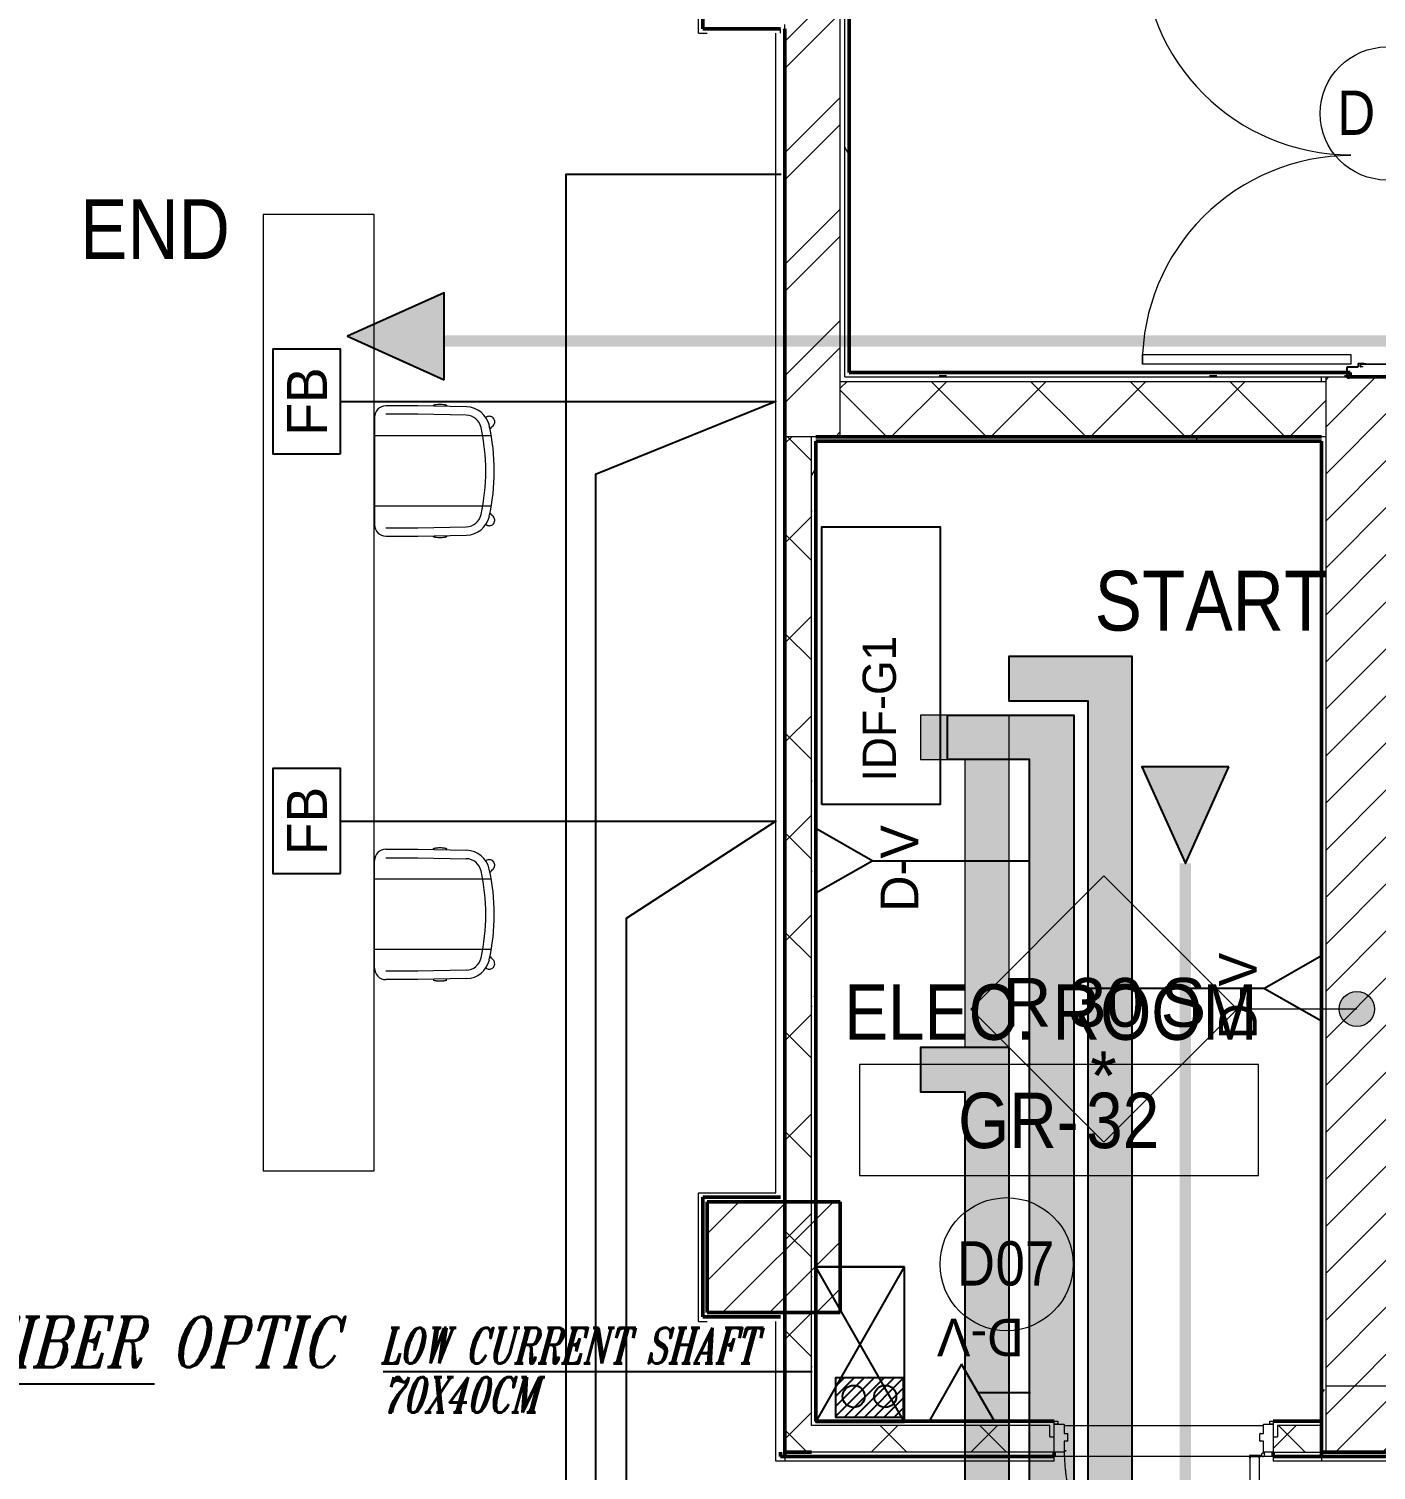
# Model space of a CAD drawing. Header units: millimetres. Extents: x -9358 to 257996, y -67499 to 9117.
# Drawn here: x 28000 to 34077, y -41919 to -35418 of the extents above; entities that cross this region are included whole.
import ezdxf
from ezdxf import colors
from ezdxf.entities.mleader import LeaderData, LeaderLine
from ezdxf.math import Vec2, Vec3

# ---------------------------------------------------------------- set-up
doc = ezdxf.new("R2010")
doc.units = ezdxf.units.MM
doc.header["$LTSCALE"] = 1000
doc.linetypes.add('Centre', pattern=[31.75, 6.35, -4.7625, 15.875, -4.7625])
for name, color, linetype, lineweight in [('123', 2, 'Continuous', 9), ('A-COL-RFC-1', 8, 'Continuous', 9), ('A-COL-RFC-2', 8, 'Continuous', 50), ('A-DETL-GENF-1', 8, 'Continuous', 9), ('A-DOOR', 8, 'Continuous', 9), ('A-DOOR-1', 8, 'Continuous', 18), ('A-DOOR-2', 8, 'Centre', 9), ('A-DOR', 8, 'Continuous', 9), ('A-FLR-PAT', 8, 'Continuous', 18), ('A-FRN', 8, 'Continuous', 9), ('A-ROM-NAM', 8, 'Continuous', 9), ('A-TYP-DOR', 8, 'Continuous', 0), ('A-TYP-WAL', 8, 'Continuous', 0), ('A-WAL-CLD', 8, 'Continuous', 9), ('A-WAL-CMU', 8, 'Continuous', 50), ('A-WAL-LOW-30', 8, 'Continuous', 18), ('A-WAL-PAT-1', 8, 'Continuous', 9)]:
    doc.layers.add(name, color=color, linetype=linetype, lineweight=lineweight)
for name, color, linetype in [('CCTV', 4, 'Continuous'), ('CCTVNET', 6, 'Continuous'), ('DATANET', 4, 'Continuous'), ('e-Cable-T', 4, 'Continuous'), ('F POINT AGN', 7, 'Continuous'), ('FIBERNETW', 5, 'Continuous'), ('G1 LC 04 R', 3, 'Continuous'), ('LC-CABLE -10', 4, 'Continuous'), ('LC-CABLE -20', 6, 'Continuous'), ('LC-CABLE-40', 5, 'Continuous'), ('LC-DA-CIR', 4, 'Continuous'), ('LC-DUCT', 6, 'Continuous'), ('Route - rack1', 7, 'Continuous')]:
    doc.layers.add(name, color=color, linetype=linetype)
doc.styles.add('Arial_5', font='arial.ttf', dxfattribs={"width": 0.85, "height": 200})
doc.styles.add('Arial_7', font='arial.ttf', dxfattribs={"width": 0.85, "height": 200})
doc.styles.add('Arial_8', font='arial.ttf', dxfattribs={"height": 220})
doc.styles.add('ELEC', font='romant.shx', dxfattribs={"width": 0.8, "oblique": 15, "height": 0.18})
pattern_1 = [(45, (0, 0), (-224.5064, 224.5064), []), (135, (0, 0), (-224.5064, -224.5064), [])]
pattern_2 = [(0, (0, 0), (812.8, 203.2), [33.528, -576.072, 33.528, -576.072, -3251.2]), (0, (0, 0), (812.8, 203.2), [-1219.2, 33.528, -1185.672, 33.528, -576.072, -1422.4]), (0, (0, 0), (812.8, 203.2), [-3048, 33.528, -372.872, 33.528, -982.472]), (120, (304.8, 101.6), (-582.37636, 602.30545), [33.528, -576.072, 33.528, -576.072, -3251.2]), (120, (304.8, 101.6), (-582.37636, 602.30545), [-1219.2, 33.528, -1185.672, 33.528, -576.072, -1422.4]), (120, (304.8, 101.6), (-582.37636, 602.30545), [-3048, 33.528, -372.872, 33.528, -982.472]), (240, (406.4, 508), (-230.42364, -805.50545), [33.528, -576.072, 33.528, -576.072, -3251.2]), (240, (406.4, 508), (-230.42364, -805.50545), [-1219.2, 33.528, -1185.672, 33.528, -576.072, -1422.4]), (240, (406.4, 508), (-230.42364, -805.50545), [-3048, 33.528, -372.872, 33.528, -982.472])]
pattern_3 = [(45, (0, 0), (-106.066, 106.066), [])]

# ---------------------------------------------------------------- blocks, each defined once
blk = doc.blocks.new('Door Tag - Door Tag-41184-01-Ground Floor Plan')
at = {"layer": 'A-TYP-DOR'}
blk.add_circle((0, 0), 3, dxfattribs=at)
blk = doc.blocks.new('M_Wall Tag - WALL TAG-12mm-1267109-01-Ground Floor Plan')
at = {"layer": 'A-TYP-WAL'}
for p, q in [((-6, 0), (0, 6)), ((0, 6), (6, 0)), ((-6, 0), (0, -6)), ((6, 0), (0, -6))]:
    blk.add_line(p, q, dxfattribs=at)
blk = doc.blocks.new('D-V BOX')
at = {"layer": 'LC-DA-CIR', "color": 3}
blk.add_lwpolyline([(-236.4, 0), (236.4, 0), (236.4, 305.3), (-236.4, 305.3)], close=True, dxfattribs=at)
blk.add_text('FB', height=180, dxfattribs=at).set_placement((-153.6, 61.4))
blk = doc.blocks.new('D-V')
at = {"color": 3}
blk.add_lwpolyline([(1.2, 256.5), (146.9, 0), (-146.9, 0), (1.2, 256.5)], dxfattribs=at)
at = {"layer": 'CCTV', "color": 2}
blk.add_attdef('D-V', (-225.1, 246.5), '', height=170, dxfattribs=at)
blk = doc.blocks.new('rest room32 - rest room-761877-01-Ground Floor Furniture Plan')
at = {"layer": 'A-FRN'}
for p, q in [((19126, 108834.3), (19126, 108334.3)), ((23439.3, 108834.3), (19126, 108834.3)), ((23439.3, 108334.3), (23439.3, 108834.3)), ((19126, 108334.3), (23439.3, 108334.3))]:
    blk.add_line(p, q, dxfattribs=at)
blk = doc.blocks.new('Scoop_Conference_Swivel_Chair_14893 - Scoop_Conference_Swivel_Chair_14893 2-761883-01-Ground Floor Furniture Plan')
at = {"layer": 'A-FRN'}
for p, q in [((-293.9, 139.9), (-293.9, -5.1)), ((-255.8, 139.9), (-255.8, -4.7)), ((243.1, 190.7), (-243.1, 190.7)), ((-158.6, -336.1), (-158.6, 190.7)), ((158.6, -336.1), (158.6, 190.7)), ((255.8, -4.7), (255.8, 139.9)), ((293.9, -5.1), (293.9, 139.9)), ((-293.9, -5.1), (-289.4, -224)), ((-255.8, -4.7), (-251.3, -223.2)), ((251.3, -223.2), (255.8, -4.7)), ((289.4, -224), (293.9, -5.1)), ((-292.5, -74.7), (-296, -74.7)), ((296, -74.7), (292.5, -74.7)), ((-296, -134.7), (-291.2, -134.7)), ((291.2, -134.7), (296, -134.7))]:
    blk.add_line(p, q, dxfattribs=at)
for centre, radius, start, end in [((-243.1, 139.9), 50.8, 90, 180), ((243.1, 139.9), 50.8, 0, 90), ((-181.4, -221.7), 108, 181.19256, 257.64827), ((-181.4, -221.7), 69.8, 181.19256, 257.64827), ((181.4, -221.7), 69.9, 282.35173, 358.80744), ((181.4, -221.7), 108, 282.35173, 358.80744), ((0, 606.8), 918, 257.64827, 282.35173), ((-221.9, -326.6), 24.9, 185.23282, 189), ((-221.9, -326.6), 24.9, 221.51523, 225), ((-221.9, -326.6), 24.9, 225, 228.48748), ((-221.9, -326.6), 24.9, 261, 264.76465), ((0, 606.8), 956.1, 257.64827, 282.35173)]:
    blk.add_arc(centre, radius, start, end, dxfattribs=at)
for points, knots in [([(-296, -134.7), (-296.5, -134.7), (-297.2, -133.8), (-298.3, -130.8), (-299, -127.8), (-299.8, -124.1), (-300.6, -118.4), (-301.3, -110), (-301.3, -99.3), (-300.6, -91), (-299.8, -85.2), (-299, -81.5), (-298.3, -78.5), (-297.2, -75.6), (-296.5, -74.7), (-296, -74.7)], [-1, -1, -1, -1, -0.888889, -0.833333, -0.777778, -0.722222, -0.666667, -0.555556, -0.444444, -0.333333, -0.277778, -0.222222, -0.166667, -0.111111, 0, 0, 0, 0]), ([(296, -74.7), (296.5, -74.7), (297.2, -75.6), (298.3, -78.5), (299, -81.5), (299.8, -85.2), (300.6, -91), (301.3, -99.3), (301.3, -110), (300.6, -118.4), (299.8, -124.1), (299, -127.8), (298.3, -130.8), (297.2, -133.8), (296.5, -134.7), (296, -134.7)], [-1, -1, -1, -1, -0.888889, -0.833333, -0.777778, -0.722222, -0.666667, -0.555556, -0.444444, -0.333333, -0.277778, -0.222222, -0.166667, -0.111111, 0, 0, 0, 0]), ([(-241.2, -310.9), (-242, -311.9), (-243.3, -313.8), (-244.9, -316.9), (-245.9, -320), (-246.6, -323.2), (-246.9, -327.5), (-246.1, -333.7), (-242.7, -341.1), (-236.4, -347.4), (-228.3, -351.1), (-219.5, -351.8), (-211.1, -349.5), (-206.3, -346.2), (-204.3, -344.2)], [-0.9668069, -0.9668069, -0.9668069, -0.9668069, -0.9166667, -0.875, -0.8333333, -0.7916667, -0.75, -0.6666667, -0.5555556, -0.4444444, -0.3333333, -0.2222222, -0.1111111, 0, 0, 0, 0]), ([(239.5, -344.2), (241.3, -342.3), (244.5, -337.9), (246.9, -330.3), (246.8, -322.4), (244.6, -315.8), (242.3, -312.2), (241.2, -310.9)], [-1, -1, -1, -1, -0.8, -0.6, -0.4, -0.2, -0.0666114, -0.0666114, -0.0666114, -0.0666114]), ([(204.3, -344.2), (206.3, -346.1), (210.8, -349.3), (219.8, -352), (230.2, -350.9), (236.8, -346.8), (239.5, -344.2)], [-1, -1, -1, -1, -0.785714, -0.571429, -0.285714, 0, 0, 0, 0])]:
    blk.add_open_spline(points, degree=3, knots=knots, dxfattribs=at)
for points in [[(-204.3, -344.2), (-199.5, -339.3), (-194.6, -334.4), (-189.8, -329.6)], [(189.8, -329.6), (194.6, -334.4), (199.5, -339.3), (204.3, -344.2)]]:
    blk.add_open_spline(points, degree=3, dxfattribs=at)
blk = doc.blocks.new('Scoop_Conference_Swivel_Chair_14893 - Scoop_Conference_Swivel_Chair_14893 2-762297-01-Ground Floor Furniture Plan')
at = {"layer": 'A-FRN'}
for p, q in [((-158.6, 336.1), (-158.6, -190.7)), ((158.6, 336.1), (158.6, -190.7)), ((-293.9, 5.1), (-289.4, 224)), ((-255.8, 4.7), (-251.3, 223.2)), ((251.3, 223.2), (255.8, 4.7)), ((289.4, 224), (293.9, 5.1)), ((-291.2, 134.7), (-296, 134.7)), ((296, 134.7), (291.2, 134.7)), ((-296, 74.7), (-292.5, 74.7)), ((292.5, 74.7), (296, 74.7)), ((-293.9, -139.9), (-293.9, 5.1)), ((-255.8, -139.9), (-255.8, 4.7)), ((255.8, 4.7), (255.8, -139.9)), ((293.9, 5.1), (293.9, -139.9)), ((243.1, -190.7), (-243.1, -190.7))]:
    blk.add_line(p, q, dxfattribs=at)
for centre, radius, start, end in [((-181.4, 221.7), 107.9, 102.35173, 178.80744), ((-221.9, 326.6), 24.9, 171, 174.76718), ((-221.9, 326.6), 24.9, 135, 138.48477), ((-221.9, 326.6), 24.9, 131.51252, 135), ((-221.9, 326.6), 24.9, 95.23535, 99), ((0, -606.8), 956.1, 77.64827, 102.35173), ((181.4, 221.7), 108, 1.19256, 77.64827), ((-181.4, 221.7), 69.8, 102.35173, 178.80744), ((0, -606.8), 918, 77.64827, 102.35173), ((181.4, 221.7), 69.9, 1.19256, 77.64827), ((-243.1, -139.9), 50.8, 180, 270), ((243.1, -139.9), 50.8, 270, 0)]:
    blk.add_arc(centre, radius, start, end, dxfattribs=at)
for points, knots in [([(-204.3, 344.2), (-205.8, 345.7), (-208.4, 347.6), (-212.2, 349.6), (-215.3, 350.6), (-218.5, 351.3), (-222.8, 351.6), (-229, 350.8), (-236.4, 347.4), (-242.7, 341.1), (-246.4, 333), (-247.1, 324.2), (-245, 316.6), (-242.4, 312.5), (-241.2, 310.9)], [-1, -1, -1, -1, -0.9166667, -0.875, -0.8333333, -0.7916667, -0.75, -0.6666667, -0.5555556, -0.4444444, -0.3333333, -0.2222222, -0.1111111, -0.0331931, -0.0331931, -0.0331931, -0.0331931]), ([(239.5, 344.2), (237.5, 346.2), (232.8, 349.5), (223.6, 352), (215.1, 351), (208.5, 347.7), (205.6, 345.4), (204.3, 344.2)], [-1, -1, -1, -1, -0.785714, -0.571429, -0.285714, -0.142857, 0, 0, 0, 0]), ([(241.2, 310.9), (243.1, 313.2), (245, 316.7), (246.3, 321.5), (246.9, 325.4), (246.7, 331), (244.5, 337.9), (241.3, 342.3), (239.5, 344.2)], [-0.9333886, -0.9333886, -0.9333886, -0.9333886, -0.7, -0.625, -0.55, -0.4, -0.2, 0, 0, 0, 0]), ([(-296, 74.7), (-296.5, 74.7), (-297.2, 75.6), (-298.3, 78.5), (-299, 81.5), (-299.8, 85.2), (-300.6, 91), (-301.3, 99.3), (-301.3, 110), (-300.6, 118.4), (-299.8, 124.1), (-299, 127.8), (-298.3, 130.8), (-297.2, 133.8), (-296.5, 134.7), (-296, 134.7)], [-1, -1, -1, -1, -0.888889, -0.833333, -0.777778, -0.722222, -0.666667, -0.555556, -0.444444, -0.333333, -0.277778, -0.222222, -0.166667, -0.111111, 0, 0, 0, 0]), ([(296, 134.7), (296.5, 134.7), (297.2, 133.8), (298.3, 130.8), (299, 127.8), (299.8, 124.1), (300.6, 118.4), (301.3, 110), (301.3, 99.3), (300.6, 91), (299.8, 85.2), (299, 81.5), (298.3, 78.5), (297.2, 75.6), (296.5, 74.7), (296, 74.7)], [-1, -1, -1, -1, -0.888889, -0.833333, -0.777778, -0.722222, -0.666667, -0.555556, -0.444444, -0.333333, -0.277778, -0.222222, -0.166667, -0.111111, 0, 0, 0, 0])]:
    blk.add_open_spline(points, degree=3, knots=knots, dxfattribs=at)
for points in [[(-189.8, 329.6), (-194.6, 334.4), (-199.5, 339.3), (-204.3, 344.2)], [(204.3, 344.2), (199.5, 339.3), (194.6, 334.4), (189.8, 329.6)]]:
    blk.add_open_spline(points, degree=3, dxfattribs=at)
blk = doc.blocks.new('NBS_AssaAbloyLtd_DrsetSym_AASDMetalFireExitDoor_Double - DOUBLE Metalic DOOR Fire rated_2000x2200mm-2856221-01-Ground Floor Furniture Plan')
at = {"layer": 'A-DOOR'}
for centre, start, end in [((-942, 152), 0, 90), ((942, 152), 90, 180)]:
    blk.add_arc(centre, 940.5, start, end, dxfattribs=at)
at = {"layer": 'A-DOOR-1'}
for p, q in [((-942, 152), (-942, 1092.5)), ((-942, 1092.5), (-899, 1092.5)), ((-899, 1092.5), (-899, 152)), ((942, 1092.5), (899, 1092.5)), ((899, 1092.5), (899, 152)), ((942, 152), (942, 1092.5)), ((-1005, 167.5), (-1005, 157.5)), ((-1003.5, 167.5), (-1003.5, 157.5)), ((-1002.5, 170), (-957.5, 170)), ((-957.5, 168.5), (-1002.5, 168.5)), ((-1002.5, 156.5), (-995, 156.5)), ((-995, 155), (-1002.5, 155)), ((-995, 156.5), (-995, 155)), ((-995, 155), (-995, -155)), ((-957.5, 170), (-980, 170)), ((-956.5, 167.5), (-956.5, 122)), ((-955, 167.5), (-955, 122)), ((-955, 122), (-955, 167.5)), ((-899, 152), (-942, 152)), ((899, 152), (942, 152)), ((955, 167.5), (955, 122)), ((955, 167.5), (955, 122)), ((956.5, 167.5), (956.5, 122)), ((1002.5, 170), (957.5, 170)), ((1002.5, 170), (957.5, 170)), ((957.5, 168.5), (1002.5, 168.5)), ((995, 156.5), (995, 155)), ((1002.5, 156.5), (995, 156.5)), ((995, 155), (1002.5, 155)), ((995, -155), (995, 155)), ((995, 155), (1000, 155)), ((1003.5, 167.5), (1003.5, 157.5)), ((1005, 167.5), (1005, 157.5)), ((1005, 157.5), (1005, 167.5)), ((-955.2, 98), (-955.2, 107.5)), ((-953.7, 98), (-955.2, 98)), ((-942.5, 121), (-954, 121)), ((-942.5, 121), (-954, 121)), ((-942.5, 119.5), (-954, 119.5)), ((-953.7, 107.5), (-953.7, 98)), ((-952.7, 110), (-945.7, 110)), ((-945.7, 108.5), (-952.7, 108.5)), ((-944.7, -167.5), (-944.7, 107.5)), ((-943.2, 107.5), (-943.2, 83.1)), ((-943.2, 83.4), (-941.5, 93.1)), ((-941.7, 83.1), (-943.2, 83.4)), ((-943.2, 83.1), (-943.2, -167.5)), ((-943.2, -167.5), (-943.2, 83.1)), ((-943.2, 83.1), (-941.7, 83.1)), ((-940, 93), (-941.7, 83.1)), ((-941.7, 83.1), (-940, 93)), ((-941.5, 93.1), (-941.5, 118.5)), ((-940, 118.5), (-940, 93)), ((-940, 93), (-940, 118.5)), ((940, 118.5), (940, 93)), ((940, 118.5), (940, 93)), ((940, 93), (941.7, 83.1)), ((940, 93), (941.7, 83.1)), ((941.5, 93.1), (941.5, 118.5)), ((943.2, 83.4), (941.5, 93.1)), ((941.7, 83.1), (943.2, 83.4)), ((941.7, 83.1), (943.2, 83.4)), ((942.5, 121), (954, 121)), ((954, 121), (942.5, 121)), ((942.5, 119.5), (954, 119.5)), ((943.2, 107.5), (943.2, 83.1)), ((943.2, 83.4), (943.2, -167.5)), ((943.2, 83.1), (943.2, -167.5)), ((944.7, -167.5), (944.7, 107.5)), ((952.7, 110), (945.7, 110)), ((945.7, 108.5), (952.7, 108.5)), ((953.7, 107.5), (953.7, 98)), ((953.7, 98), (955.2, 98)), ((955.2, 98), (955.2, 107.5)), ((-1005, -167.5), (-1005, -157.5)), ((-1003.5, -157.5), (-1003.5, -167.5)), ((-1002.5, -155), (-995, -155)), ((-995, -156.5), (-1002.5, -156.5)), ((-1002.5, -168.5), (-945.7, -168.5)), ((-945.7, -170), (-1002.5, -170)), ((-995, -156.5), (-995, -155)), ((-980.1, -170), (-945.7, -170)), ((1002.5, -168.5), (945.7, -168.5)), ((945.7, -170), (1002.5, -170)), ((945.7, -170), (1002.5, -170)), ((995, -156.5), (995, -155)), ((1002.5, -155), (995, -155)), ((1000, -155), (995, -155)), ((995, -156.5), (1002.5, -156.5)), ((1003.5, -157.5), (1003.5, -167.5)), ((1005, -167.5), (1005, -157.5)), ((1005, -167.5), (1005, -157.5))]:
    blk.add_line(p, q, dxfattribs=at)
for centre, radius, start, end in [((-1002.5, 167.5), 2.5, 90, 180), ((-1002.5, 157.5), 2.5, 180, 270), ((-1002.5, 167.5), 1, 90, 180), ((-1002.5, 157.5), 1, 180, 270), ((-957.5, 167.5), 2.5, 0, 90), ((-957.5, 167.5), 2.5, 0, 90), ((-957.5, 167.5), 1, 0, 90), ((957.5, 167.5), 2.5, 90, 180), ((957.5, 167.5), 2.5, 90, 180), ((957.5, 167.5), 1, 90, 180), ((1002.5, 167.5), 2.5, 0, 90), ((1002.5, 167.5), 2.5, 0, 90), ((1002.5, 167.5), 1, 0, 90), ((1002.5, 157.5), 1, 270, 0), ((1002.5, 157.5), 2.5, 270, 0), ((1002.5, 157.5), 2.5, 285, 0), ((-954, 122), 2.5, 180, 270), ((-952.7, 107.5), 2.5, 90, 180), ((-954, 122), 0.997, 180, 270), ((-954, 122), 0.997, 180, 270), ((-952.7, 107.5), 1.01, 90, 180), ((-945.7, 107.5), 2.5, 0, 90), ((-945.7, 107.5), 0.984, 0, 90), ((-942.5, 118.5), 2.5, 0, 90), ((-942.5, 118.5), 2.5, 360, 90), ((-942.5, 118.5), 1, 0, 90), ((942.5, 118.5), 2.5, 90, 180), ((942.5, 118.5), 2.5, 90, 180), ((942.5, 118.5), 1, 90, 180), ((945.7, 107.5), 2.5, 90, 180), ((945.7, 107.5), 0.984, 90, 180), ((952.7, 107.5), 2.5, 0, 90), ((952.7, 107.5), 1.01, 0, 90), ((954, 122), 2.5, 270, 0), ((954, 122), 0.997, 270, 0), ((954, 122), 0.979, 270, 0), ((-1002.5, -157.5), 2.5, 90, 180), ((-1002.5, -167.5), 2.5, 180, 270), ((-1002.5, -157.5), 1.01, 90, 180), ((-1002.5, -167.5), 1.03, 180, 270), ((-945.7, -167.5), 0.985, 270, 0), ((-945.7, -167.5), 2.5, 270, 0), ((-945.7, -167.5), 2.5, 270, 0), ((945.7, -167.5), 2.5, 180, 270), ((945.7, -167.5), 2.5, 180, 270), ((945.7, -167.5), 0.985, 180, 270), ((1002.5, -157.5), 2.5, 0, 90), ((1002.5, -157.5), 1.01, 0, 90), ((1002.5, -167.5), 1.03, 270, 0), ((1002.5, -167.5), 2.5, 270, 0), ((1002.5, -167.5), 2.5, 270, 360), ((1002.5, -157.5), 2.5, 0, 75)]:
    blk.add_arc(centre, radius, start, end, dxfattribs=at)
blk = doc.blocks.new('Door-Flush-Cline_Aluminum_Doors-Series_100BE - Metal Service Door Fire Rated 45 min 1000 x 2200-2632407-01-Ground Floor Furniture Plan')
at = {"layer": 'A-DETL-GENF-1'}
for p, q in [((-493.7, 57), (-449.2, 57)), ((-493.7, -70), (-493.7, 57)), ((-449.2, 57), (-449.2, 14.8)), ((-449.2, 14.8), (-434.5, 14.8)), ((-433.4, 13.6), (-433.4, -19)), ((433.4, -19), (433.4, 13.6)), ((434.5, 14.8), (449.2, 14.8)), ((449.2, 14.8), (449.2, 57)), ((449.2, 57), (493.6, 57)), ((493.6, 57), (493.6, -70)), ((-449.2, -20.2), (-449.2, -62.3)), ((-434.5, -20.2), (-449.2, -20.2)), ((-449.2, -62.3), (-446, -62.6)), ((-446, -64.9), (-449.2, -65.1)), ((-446, -62.6), (-445, -62.6)), ((-445, -64.9), (-446, -64.9)), ((-445, -61.7), (-441.9, -61.7)), ((-445, -62.6), (-445, -61.7)), ((-445, -65.7), (-445, -64.9)), ((-441.9, -61.7), (-441.9, -65.7)), ((449.2, -20.2), (434.5, -20.2)), ((449.2, -74.4), (449.2, -20.2)), ((-449.2, -70), (-493.7, -70)), ((-449.2, -65.1), (-449.2, -70)), ((-441.9, -65.7), (-445, -65.7)), ((387.9, -95), (387.9, -85.1)), ((389.2, -89.4), (389.2, -96.3)), ((431.1, -89.4), (389.2, -89.4)), ((389.5, -83.5), (440.2, -83.5)), ((431.1, -95.7), (431.1, -89.4)), ((432.4, -87.1), (432.4, -94.5)), ((441.9, -87.1), (432.4, -87.1)), ((452.6, -70), (452.6, -75.8)), ((493.6, -70), (452.6, -70)), ((387.9, -971.4), (387.9, -964.2)), ((389.2, -962.9), (389.2, -969.2)), ((389.2, -969.2), (431.1, -969.2)), ((425.5, -975.6), (389.4, -973.1)), ((431.1, -969.2), (431.1, -962.9)), ((432.4, -964.2), (432.4, -975.6)), ((432.4, -975.6), (425.5, -975.6))]:
    blk.add_line(p, q, dxfattribs=at)
for centre, radius, start, end in [((-434.5, 13.6), 1.14, 0, 90), ((434.5, 13.6), 1.14, 90, 180), ((-434.5, -19), 1.14, 270, 0), ((434.5, -19), 1.14, 180, 270), ((389.5, -85.1), 1.57, 90, 180), ((389.2, -95), 1.27, 180, 270), ((431.1, -94.5), 1.27, 270, 0), ((447.8, -82), 7.79, 79.787, 191.20678), ((447.8, -82), 7.79, 220.62502, 52.5367), ((389.2, -964.2), 1.27, 90, 180), ((389.5, -971.5), 1.54, 176, 266), ((431.1, -964.2), 1.27, 360, 90)]:
    blk.add_arc(centre, radius, start, end, dxfattribs=at)
at = {"layer": 'A-DOOR'}
for p, q in [((-493.7, 70), (-477.8, 70)), ((-493.7, 57), (-493.7, 70)), ((-477.8, 70), (-477.8, 57)), ((477.8, 70), (493.6, 70)), ((477.8, 57), (477.8, 70)), ((493.6, 70), (493.6, 57)), ((-477.8, 57), (-493.7, 57)), ((493.6, 57), (477.8, 57)), ((389.2, -89.4), (431.1, -89.4)), ((389.2, -473.5), (389.2, -89.4)), ((431.1, -89.4), (431.1, -483.5)), ((389.2, -969.2), (389.2, -473.5)), ((431.1, -483.5), (431.1, -969.2)), ((431.1, -969.2), (389.2, -969.2))]:
    blk.add_line(p, q, dxfattribs=at)
at = {"layer": 'A-DOOR-2'}
blk.add_arc((475.1, -48.8), 924.6, 178.43573, 264.67031, dxfattribs=at)
blk = doc.blocks.new('M_Room Tag_Small - M_Room Tag_Small-919701-01-Ground Floor Furniture Plan')
at = {"layer": 'A-ROM-NAM'}
for p, q in [((9, 2.5), (-9, 2.5)), ((-9, 2.5), (-9, -2.5)), ((9, -2.5), (9, 2.5)), ((-9, -2.5), (9, -2.5))]:
    blk.add_line(p, q, dxfattribs=at)
blk = doc.blocks.new('G')
at = {"layer": 'A-COL-RFC-1'}
h = blk.add_hatch(dxfattribs=at)
h.set_pattern_fill('FP_4', color=256, style=0, pattern_type=2)
h.set_pattern_definition(pattern_3)
h.paths.add_polyline_path([(31060, -41060), (31660, -41060), (31660, -40560), (31060, -40560)], flags=0)
at = {"layer": 'A-WAL-PAT-1'}
h = blk.add_hatch(dxfattribs=at)
h.set_pattern_fill('FP_2', color=256, style=0, pattern_type=2)
h.set_pattern_definition(pattern_2)
h.paths.add_polyline_path([(31680, -36840), (31700, -36840), (31700, -34710), (31680, -34710), (31680, -35768.1)], flags=0)
h = blk.add_hatch(dxfattribs=at)
h.set_pattern_fill('FP_1', color=256, style=0, pattern_type=2)
h.set_pattern_definition([(45, (0, 0), (-251.4472, 251.4472), []), (45, (0, 381), (-251.4472, 251.4472), [])])
h.paths.add_polyline_path([(31593.4, -37110), (31660, -37110), (31660, -35150), (31410, -35150), (31410, -37110), (31550, -37110)], flags=0)
h.paths.add_polyline_path([(31660, -35030), (31660, -34750), (31410, -34750), (31410, -35030), (31593.4, -35030)], flags=0)
h = blk.add_hatch(dxfattribs=at)
h.set_pattern_fill('FP_3', color=256, style=0, pattern_type=2)
h.set_pattern_definition(pattern_1)
h.paths.add_polyline_path([(33850, -37110), (33850, -36860), (31660, -36860), (31660, -37110), (33830, -37110)], flags=0)
h = blk.add_hatch(dxfattribs=at)
h.set_pattern_fill('FP_2', color=256, style=0, pattern_type=2)
h.set_pattern_definition(pattern_2)
h.paths.add_polyline_path([(33850, -36840), (33960, -36840), (33960, -36820), (31700, -36820), (31700, -36840), (33830, -36840)], flags=0)
h = blk.add_hatch(dxfattribs=at)
h.set_pattern_fill('FP_2', color=256, style=0, pattern_type=2)
h.set_pattern_definition(pattern_2)
h.paths.add_polyline_path([(33850, -41690), (33850, -37130), (33830, -37130), (33830, -41690)], flags=0)
h.paths.add_polyline_path([(33830, -36860), (33850, -36860), (33850, -36840), (33830, -36840)], flags=0)
h = blk.add_hatch(dxfattribs=at)
h.set_pattern_fill('FP_4', color=256, style=0, pattern_type=2)
h.set_pattern_definition(pattern_3)
h.paths.add_polyline_path([(34150, -41390), (34150, -36840), (33850, -36840), (33850, -41390)], flags=0)
h = blk.add_hatch(dxfattribs=at)
h.set_pattern_fill('FP_3', color=256, style=0, pattern_type=2)
h.set_pattern_definition(pattern_1)
h.paths.add_polyline_path([(31530, -41690), (31530, -37110), (31410, -37110), (31410, -41690)], flags=0)
h = blk.add_hatch(dxfattribs=at)
h.set_pattern_fill('FP_2', color=256, style=0, pattern_type=2)
h.set_pattern_definition(pattern_2)
h.paths.add_polyline_path([(31530, -41570), (31550, -41570), (31550, -37110), (31530, -37110), (31530, -41549.9)], flags=0)
h = blk.add_hatch(dxfattribs=at)
h.set_pattern_fill('FP_2', color=256, style=0, pattern_type=2)
h.set_pattern_definition(pattern_2)
h.paths.add_polyline_path([(33559.6, -37130), (33850, -37130), (33850, -37110), (31550, -37110), (31550, -37130), (31593.4, -37130)], flags=0)
h = blk.add_hatch(dxfattribs=at)
h.set_pattern_fill('FP_4', color=256, style=0, pattern_type=2)
h.set_pattern_definition(pattern_3)
h.paths.add_polyline_path([(34051.2, -41690), (37150, -41690), (37150, -41390), (33850, -41390), (33850, -41690)], flags=0)
h = blk.add_hatch(dxfattribs=at)
h.set_pattern_fill('FP_3', color=256, style=0, pattern_type=2)
h.set_pattern_definition(pattern_1)
h.paths.add_polyline_path([(31530, -41690), (32625.4, -41690), (32625.4, -41620), (32605.4, -41620), (32605.4, -41570), (31530, -41570)], flags=0)
h.paths.add_polyline_path([(33612.7, -41690), (33830, -41690), (33830, -41570), (33632.7, -41570), (33632.7, -41620), (33612.7, -41620), (33612.7, -41640.2)], flags=0)
h = blk.add_hatch(dxfattribs=at)
h.set_pattern_fill('FP_2', color=256, style=0, pattern_type=2)
h.set_pattern_definition(pattern_2)
h.paths.add_polyline_path([(32625.4, -41620), (32625.4, -41550), (31550, -41550), (31550, -41570), (32605.4, -41570), (32605.4, -41620)], flags=0)
h.paths.add_polyline_path([(33632.7, -41620), (33632.7, -41570), (33830, -41570), (33830, -41550), (33612.7, -41550), (33612.7, -41620)], flags=0)
h = blk.add_hatch(dxfattribs=at)
h.set_pattern_fill('FP_2', color=256, style=0, pattern_type=2)
h.set_pattern_definition(pattern_2)
h.paths.add_polyline_path([(37190, -41710), (37190, -41690), (33990, -41690), (33990, -41710), (35525.9, -41710)], flags=0)
at = {"layer": 'A-COL-RFC-2'}
for p, q in [((31060, -40560), (31060, -41060)), ((31660, -40560), (31060, -40560)), ((31660, -41060), (31660, -40560)), ((31060, -41060), (31660, -41060))]:
    blk.add_line(p, q, dxfattribs=at)
at = {"layer": 'A-FLR-PAT'}
for p, q in [((31390, -35290), (31390, -35270)), ((32669.8, -41570), (33568.2, -41570)), ((33506.9, -41710), (32625.4, -41710)), ((33612.7, -41710), (33551.4, -41710))]:
    blk.add_line(p, q, dxfattribs=at)
at = {"layer": 'A-WAL-CLD'}
for p, q in [((31660, -37110), (31660, -34750)), ((31680, -36840), (31680, -34730)), ((31410, -35270), (31410, -35250)), ((31660, -36860), (33850, -36860)), ((31680, -36840), (33960, -36840)), ((33830, -36860), (33830, -36840)), ((33850, -36840), (33850, -41690)), ((31550, -37110), (31410, -37110)), ((31530, -41570), (31530, -37110)), ((33850, -37110), (33830, -37110)), ((33850, -41390), (34150, -41390)), ((32605.4, -41570), (31530, -41570)), ((32605.4, -41620), (32605.4, -41570)), ((33632.7, -41570), (33632.7, -41620)), ((33830, -41570), (33632.7, -41570)), ((32605.4, -41620), (32625.4, -41620)), ((33612.7, -41620), (33632.7, -41620)), ((32625.4, -41690), (31530, -41690)), ((33612.7, -41690), (33830, -41690))]:
    blk.add_line(p, q, dxfattribs=at)
at = {"layer": 'A-WAL-CMU'}
for p, q in [((31700, -36820), (31700, -34710)), ((31040, -35170), (31040, -35270)), ((31040, -35270), (31390, -35270)), ((31410, -35270), (31410, -41710)), ((33960, -36820), (31700, -36820)), ((33960, -36840), (33960, -36820)), ((34270, -36840), (33960, -36840)), ((31550, -37110), (33830, -37110)), ((31550, -41550), (31550, -37130)), ((31550, -37130), (33830, -37130)), ((33830, -37130), (33830, -41710)), ((31390, -40540), (31040, -40540)), ((31040, -40540), (31040, -41080)), ((31060, -40560), (31390, -40560)), ((31060, -41060), (31060, -40560)), ((31040, -41080), (31390, -41080)), ((31390, -41060), (31060, -41060)), ((32625.4, -41550), (31550, -41550)), ((33830, -41550), (33612.7, -41550)), ((31390, -41690), (31390, -41710)), ((31390, -41710), (32625.4, -41710)), ((31410, -41690), (31530, -41690)), ((32625.4, -41710), (32625.4, -41690)), ((33612.7, -41690), (33612.7, -41710)), ((33612.7, -41710), (37190, -41710)), ((33830, -41690), (37150, -41690))]:
    blk.add_line(p, q, dxfattribs=at)
at = {"layer": 'A-WAL-LOW-30'}
for p, q in [((31020, -35290), (31020, -35190)), ((31020, -35290), (31060, -35290)), ((31370, -40520), (31370, -35290)), ((31020, -40520), (31370, -40520)), ((31020, -41100), (31020, -40520)), ((31020, -41100), (31060, -41100)), ((31370, -41730), (31370, -41100)), ((32625.4, -41730), (31370, -41730)), ((31410, -41710), (31410, -41730)), ((32625.4, -41730), (32625.4, -41710)), ((33612.7, -41710), (33612.7, -41730)), ((37190, -41730), (33612.7, -41730)), ((33830, -41710), (33830, -41730))]:
    blk.add_line(p, q, dxfattribs=at)
at = {"layer": 'A-DOR', "rotation": 89.99999999999976}
blk.add_blockref('NBS_AssaAbloyLtd_DrsetSym_AASDMetalFireExitDoor_Double - DOUBLE Metalic DOOR Fire rated_2000x2200mm-2856221-01-Ground Floor Furniture Plan', (34115, -35840), dxfattribs=at)
at = {"layer": 'A-DOR'}
blk.add_blockref('Door-Flush-Cline_Aluminum_Doors-Series_100BE - Metal Service Door Fire Rated 45 min 1000 x 2200-2632407-01-Ground Floor Furniture Plan', (33119, -41620), dxfattribs=at)
at = {"layer": 'A-FRN'}
for name, p, rotation in [('rest room32 - rest room-761877-01-Ground Floor Furniture Plan', (137892, -59547), 90.0000000000004), ('Scoop_Conference_Swivel_Chair_14893 - Scoop_Conference_Swivel_Chair_14893 2-761883-01-Ground Floor Furniture Plan', (29749.9, -37264.3), 89.99999999300142), ('Scoop_Conference_Swivel_Chair_14893 - Scoop_Conference_Swivel_Chair_14893 2-762297-01-Ground Floor Furniture Plan', (29749.9, -39264.3), 270.0000000069981)]:
    blk.add_blockref(name, p, dxfattribs=dict(at, rotation=rotation))
at = {"layer": 'A-ROM-NAM', "xscale": 99.99999999999991, "yscale": 99.99999999999991, "zscale": 99.99999999999991}
blk.add_blockref('M_Room Tag_Small - M_Room Tag_Small-919701-01-Ground Floor Furniture Plan', (32646.1, -40191.6), dxfattribs=at)
at = {"layer": 'A-ROM-NAM', "char_height": 250, "attachment_point": 1, "style": 'Arial_5'}
for s, insert, width in [('ELEC. ROOM', (31677.4, -39579.9), 2381.012), ('GR-', (32191.3, -40068.4), 699.873), ('32', (32768.7, -40068.4), 418.481)]:
    blk.add_mtext(s, dxfattribs=dict(at, insert=insert, width=width))
blk = doc.blocks.new('datatray')
at = {"layer": '123'}
h = blk.add_hatch(color=4, dxfattribs=at)
h.dxf.hatch_style = 1
h.paths.add_polyline_path([(302434, -43813.9), (311773, -43813.9), (311773, -43513.9), (311473, -43513.9), (301671, -43513.9), (301671, -38365), (301471, -38365), (301100, -38365), (301100, -38565), (301471, -38565), (301471, -43513.9), (287538, -43513.9), (287538, -38565), (287909, -38565), (287909, -38365), (287538, -38365), (287338, -38365), (287338, -43513.9), (277443, -43513.9), (277443, -4790), (277143, -4790), (277143, -43813.9), (301834, -43813.9), (301852.6, -52052), (299770, -52052), (299770, -52652), (301854, -52652), (302454, -52652)])
h.paths.add_polyline_path([(311773, -4790), (311473, -4790), (311473, -43513.9), (311773, -43513.9)])
at = {"layer": 'LC-CABLE -10', "color": 4}
blk.add_lwpolyline([(301471, -43513.9), (301471, -38565), (301100, -38565), (301100, -38365), (301471, -38365), (301671, -38365), (301671, -43513.9)], dxfattribs=at)
blk = doc.blocks.new('IDF LAB')
at = {"layer": 'LC-CABLE -10', "color": 2}
blk.add_lwpolyline([(172272, -46689), (172272, -45437), (172805, -45437), (172805, -46689)], close=True, dxfattribs=at)
blk.add_attdef('IDF-LAB1', (172606, -46586), '', height=150, rotation=90, dxfattribs=at)
blk = doc.blocks.new('cctvtray')
at = {"layer": '123'}
h = blk.add_hatch(color=6, dxfattribs=at)
h.dxf.hatch_style = 1
h.paths.add_polyline_path([(284943, -12220), (284743, -12220), (284743, -43145), (275445, -43145), (275445, -38101), (275245, -38101), (274888, -38101), (274888, -38301), (275245, -38301), (275245, -43145), (260742, -43145), (260742, -38301), (261099, -38301), (261099, -38101), (260742, -38101), (260542, -38101), (260542, -43145), (251189, -43145), (251189, -12220), (250989, -12220), (250989, -43345), (274640.3, -43345), (274640.3, -52552), (273168, -52552), (273168, -52752), (274840.3, -52752), (274840.3, -43345), (284947, -43345)])
at = {"layer": 'LC-CABLE -20'}
blk.add_lwpolyline([(275445, -43145), (275445, -38101), (275245, -38101), (274888, -38101), (274888, -38301), (275245, -38301), (275245, -43145)], dxfattribs=at)
blk = doc.blocks.new('fibertray')
at = {"layer": '123'}
h = blk.add_hatch(color=5, dxfattribs=at)
h.dxf.hatch_style = 1
h.paths.add_polyline_path([(308602, -39865), (308802, -39865), (308802, -38565), (309002, -38565), (309002, -38365), (308802, -38365), (308602, -38365)])
h.paths.add_polyline_path([(322302, -38365), (322102, -38365), (321902, -38365), (321902, -38565), (322102, -38565), (322102, -39865), (322302, -39865)])
h = blk.add_hatch(color=5, dxfattribs=at)
h.dxf.hatch_style = 1
h.paths.add_polyline_path([(320376, -42913.9), (322302, -42913.9), (322302, -39865), (321902, -39865), (321902, -40065), (322102, -40065), (322102, -42713.9), (308802, -42713.9), (308802, -40065), (309002, -40065), (309002, -39865), (308602, -39865), (308602, -42913.9), (319976, -42913.9), (319976, -51755.6), (320376, -51755.6)])
at = {"layer": '123', "color": 5}
blk.add_lwpolyline([(322302, -39865), (322302, -38365), (322102, -38365), (321902, -38365), (321902, -38565), (322102, -38565), (322102, -39865)], dxfattribs=at)
at = {"layer": 'LC-CABLE-40'}
blk.add_lwpolyline([(319976, -42913.9), (319976, -51755.6), (320376, -51755.6), (320376, -42913.9), (322302, -42913.9), (322302, -39865), (321902, -39865), (321902, -40065), (322102, -40065), (322102, -42713.9), (308802, -42713.9), (308802, -40065), (309002, -40065), (309002, -39865), (308602, -39865), (308602, -42913.9)], close=True, dxfattribs=at)
blk = doc.blocks.new('ROUTE')
at = {"layer": 'F POINT AGN', "color": 1}
blk.add_lwpolyline([(33412.6, -38746.4), (33020.2, -38746.4), (33216.4, -39182.4), (33412.6, -38746.4)], dxfattribs=at)
blk = doc.blocks.new('RACK1 - ROUTE')
at = {"layer": 'F POINT AGN', "color": 1, "const_width": 50}
for points in [[(33216.4, -39182.4), (33216.4, -45739)], [(40157, -17264), (40157, -19605), (41613, -19605), (41613, -21440), (39321, -21440), (39321, -24395), (35255, -24395), (35255, -20808), (41268, -20808), (41268, -28106), (34964, -28106), (34964, -25075), (39441, -25075), (39441, -28053), (39441, -36826), (29874, -36826), (29874, -36826)]]:
    blk.add_lwpolyline(points, dxfattribs=at)
at = {"layer": 'DATANET', "color": 3}
ref = blk.add_blockref('D-V', (31550, -39170.1), dxfattribs=dict(at, rotation=269.9999999999999))
ref.add_attrib('D-V', 'D-V', (32011.8, -39400.9), dxfattribs={"layer": 'CCTV', "color": 3, "height": 170, "rotation": 90})
at = {"layer": 'F POINT AGN', "color": 1, "rotation": 270}
blk.add_blockref('ROUTE', (68620.4, -3588.4), dxfattribs=at)

msp = doc.modelspace()

# ---------------------------------------------------------------- hatches: boundary and pattern name
at = {"layer": 'F POINT AGN'}
h = msp.add_hatch(color=1, dxfattribs=at)
h.dxf.hatch_style = 1
h.paths.add_polyline_path([(29874, -36608.6), (29557.7, -36750.9), (29557.7, -36858.7), (29874, -37001)])
h = msp.add_hatch(color=1, dxfattribs=at)
h.dxf.hatch_style = 1
h.paths.add_polyline_path([(29557.7, -36750.9), (29438, -36804.8), (29557.7, -36858.7)])

# ---------------------------------------------------------------- next in the draw order: block references
msp.add_blockref('G', (0, -148.1))

# ---------------------------------------------------------------- next in the draw order: hatches: boundary and pattern name
at = {"layer": 'A-TYP-WAL'}
h = msp.add_hatch(color=256, dxfattribs=at)
edge = h.paths.add_edge_path(flags=0)
edge.add_arc((33990, -39839.1), 79.4, 0, 360)
at = {"layer": 'F POINT AGN'}
h = msp.add_hatch(color=1, dxfattribs=at)
h.dxf.hatch_style = 1
h.paths.add_polyline_path([(33412.6, -38746.4), (33020.2, -38746.4), (33216.4, -39182.4)])
at = {"layer": 'LC-CABLE -10'}
h = msp.add_hatch(dxfattribs=at)
h.set_pattern_fill('ANSI31', color=4, scale=10)
h.set_pattern_definition([(45, (-139461.37, -1201.08), (-22.4506403, 22.4506403), [])])
h.paths.add_polyline_path([(31944.4, -41500.5), (31639.6, -41500.5), (31639.6, -41682.1), (31944.4, -41682.1)])

# ---------------------------------------------------------------- next in the draw order: linework, layer by layer
at = {"layer": 'A-TYP-WAL'}
msp.add_line((33990, -39839.1), (33449.4, -39839.1), dxfattribs=at)
msp.add_circle((33990, -39839.1), 79.4, dxfattribs=at)
at = {"layer": 'DATANET', "color": 3, "ltscale": 0.05}
msp.add_lwpolyline([(31392.8, -36074.5), (30422, -36074.5), (30422, -43661.9)], dxfattribs=at)
at = {"layer": 'DATANET', "color": 3}
for points in [[(29406, -37099), (31370, -37099), (30556, -37428.1), (30556, -43661.9)], [(29406, -38991.1), (31370, -38991.1), (30694.3, -39431.1), (30694.3, -43661.9)]]:
    msp.add_lwpolyline(points, dxfattribs=at)
at = {"layer": 'DATANET', "color": 3, "ltscale": 50}
for points in [[(31804.5, -39170.1), (32514, -39170.1)], [(33575.5, -39746.1), (32722, -39746.1)], [(32518, -41570.9), (32281.5, -41570.9)]]:
    msp.add_lwpolyline(points, dxfattribs=at)
at = {"layer": 'LC-CABLE -10', "color": 4}
msp.add_lwpolyline([(31944.4, -41682.1), (31639.6, -41682.1), (31639.6, -41500.5), (31944.4, -41500.5)], close=True, dxfattribs=at)
for centre in [(31720.6, -41586.5), (31862.6, -41586.5)]:
    msp.add_circle(centre, 50, dxfattribs=at)
at = {"layer": 'LC-CABLE -20', "color": 4}
msp.add_line((31533.9, -41475), (29598, -41475), dxfattribs=at)
at = {"layer": 'LC-DUCT'}
msp.add_line((31550, -41701.9), (31950, -41001.9), dxfattribs=at)
msp.add_lwpolyline([(31950, -41001.9), (31550, -41001.9), (31550, -41701.9), (31950, -41701.9)], close=True, dxfattribs=at)
msp.add_lwpolyline([(31550, -41701.9), (31950, -41701.9), (31550, -41001.9), (31950, -41001.9)], dxfattribs=at)

# ---------------------------------------------------------------- next in the draw order: block references
at = {"color": 4}
msp.add_blockref('IDF LAB', (-140695, 7773), dxfattribs=at).add_auto_attribs({'IDF-LAB1': 'IDF-G1'})
at = {"layer": 'A-TYP-DOR', "xscale": 99.99999999999991, "yscale": 99.99999999999991, "zscale": 99.99999999999991}
for p in [(34125, -35800), (32410, -40990)]:
    msp.add_blockref('Door Tag - Door Tag-41184-01-Ground Floor Plan', p, dxfattribs=at)
at = {"layer": 'A-TYP-WAL', "xscale": 99.99999999999991, "yscale": 99.99999999999991, "zscale": 99.99999999999991}
msp.add_blockref('M_Wall Tag - WALL TAG-12mm-1267109-01-Ground Floor Plan', (32849.4, -39839.1), dxfattribs=at)
at = {"layer": 'CCTVNET'}
msp.add_blockref('cctvtray', (-242468.4, -148.1), dxfattribs=at)
at = {"layer": 'DATANET'}
msp.add_blockref('datatray', (-268957, -148.1), dxfattribs=at)
at = {"layer": 'DATANET', "color": 3, "rotation": 90}
for p in [(29406, -37099), (29406, -38991.1)]:
    msp.add_blockref('D-V BOX', p, dxfattribs=at)
at = {"layer": 'DATANET', "color": 3}
ref = msp.add_blockref('D-V', (33830, -39746.1), dxfattribs=dict(at, xscale=-1, rotation=90))
ref.add_attrib('D-V', 'D-V', (33538.2, -39976.9), dxfattribs={"layer": 'CCTV', "color": 3, "height": 170, "rotation": 90})
ref = msp.add_blockref('D-V', (32208, -41698.1), dxfattribs=dict(at, xscale=-1))
ref.add_attrib('D-V', 'D-V', (32487.1, -41236.3), dxfattribs={"layer": 'CCTV', "color": 3, "height": 170, "rotation": 180})
at = {"layer": 'F POINT AGN', "color": 1}
msp.add_blockref('ROUTE', (0, 0), dxfattribs=at)
at = {"layer": 'FIBERNETW'}
msp.add_blockref('fibertray', (-289880, -148.1), dxfattribs=at)
at = {"layer": 'Route - rack1', "color": 1}
msp.add_blockref('RACK1 - ROUTE', (0, 0), dxfattribs=at)

# ---------------------------------------------------------------- next in the draw order: texts
at = {"layer": 'A-TYP-DOR', "char_height": 200, "attachment_point": 1, "style": 'Arial_7'}
for s, insert, width in [('D', (33901.3, -35696.4), 211.245), ('D', (32186.3, -40886.4), 211.245), ('07', (32360.6, -40886.4), 327.088)]:
    msp.add_mtext(s, dxfattribs=dict(at, insert=insert, width=width))
at = {"layer": 'A-TYP-WAL', "char_height": 220, "attachment_point": 1, "style": 'Arial_8'}
for s, insert, width in [('R ', (32390.6, -39699.1), 360.759), ('30 ', (32688.2, -39699.1), 505.063), ('S', (33104.9, -39699.1), 240.506), ('*', (32787.4, -40029.8), 144.304)]:
    msp.add_mtext(s, dxfattribs=dict(at, insert=insert, width=width))
at = {"layer": 'e-Cable-T', "style": 'ELEC', "oblique": 15, "width": 0.7}
for s, p in [('LOW CURRENT SHAFT ', (29581.5, -41437.5)), ('70X40CM', (29588.9, -41659.1))]:
    msp.add_text(s, height=160, dxfattribs=at).set_placement(p)
at = {"layer": 'G1 LC 04 R', "color": 1, "char_height": 269.63, "width": 2200, "attachment_point": 5, "style": 'Arial_5'}
for s, insert in [('END', (28569, -36321.6)), ('START', (33331.9, -37999.3))]:
    msp.add_mtext(s, dxfattribs=dict(at, insert=insert))

# ---------------------------------------------------------------- next in the draw order: leaders
at = {"layer": 'DATANET', "color": 3}
ml = msp.add_multileader_mtext('Standard', dxfattribs=at)
ml.set_content('{\\C4;CABLE TRUNK (300X100X150mm) FOR DATA & AV}', color=2, style='ELEC')
ml.set_leader_properties(color=4)
ml.build(insert=Vec2(0, 0))
ml.multileader.update_dxf_attribs({"text_left_attachment_type": 6, "text_right_attachment_type": 6, "dogleg_length": 1703.1, "arrow_head_size": 151.4})
ctx = ml.context
ctx.base_point, ctx.char_height, ctx.arrow_head_size, ctx.landing_gap_size, ctx.plane_origin = Vec3(9708.1, -36774.1), 227.107, 151.4, 22.7, Vec3(-2939.1, -73042.5)
ctx.left_attachment, ctx.right_attachment = 6, 6
notes = []
notes.append((ctx, [(0, (1, 1, 0), (9530.6, -36774.1), (1, 0), 177.6, [(0, [(8512.9, -37285.1)], 0, [])])]))
ctx.mtext.insert, ctx.mtext.width, ctx.mtext.flow_direction = Vec3(9730.9, -36471.3), 213786.42, 5
at = {"layer": 'FIBERNETW', "color": 5}
ml = msp.add_multileader_mtext('Standard', dxfattribs=at)
ml.set_content('{\\C5;CABLE TRUNK (200X100X150mm) FOR FIBER OPTIC}', color=2, style='ELEC')
ml.set_leader_properties(color=5)
ml.build(insert=Vec2(0, 0))
ml.multileader.update_dxf_attribs({"text_left_attachment_type": 6, "text_right_attachment_type": 6, "dogleg_length": 1703.1, "arrow_head_size": 151.4})
ctx = ml.context
ctx.base_point, ctx.char_height, ctx.arrow_head_size, ctx.landing_gap_size, ctx.plane_origin = Vec3(22608.5, -41530.1), 227.107, 151.4, 22.7, Vec3(8817.5, -77243.8)
ctx.left_attachment, ctx.right_attachment = 6, 6
notes.append((ctx, [(0, (1, 1, 0), (22430.9, -41530.1), (1, 0), 177.6, [(0, [(21962, -42861.9)], 0, [])])]))
ctx.mtext.insert, ctx.mtext.width, ctx.mtext.flow_direction = Vec3(22631.2, -41227.3), 213786.42, 5
for ctx, leaders in notes:
    for number, flags, end, landing, length, lines in leaders:
        leader = LeaderData()
        leader.index, (leader.has_last_leader_line, leader.has_dogleg_vector, leader.attachment_direction) = number, flags
        leader.last_leader_point, leader.dogleg_vector, leader.dogleg_length = Vec3(end), Vec3(landing), length
        for number, points, colour, breaks in lines:
            line = LeaderLine()
            line.index, line.vertices, line.color, line.breaks = number, Vec3.list(points), colors.encode_raw_color(colour), breaks
            leader.lines.append(line)
        ctx.leaders.append(leader)

doc.saveas('drawing.dxf')
